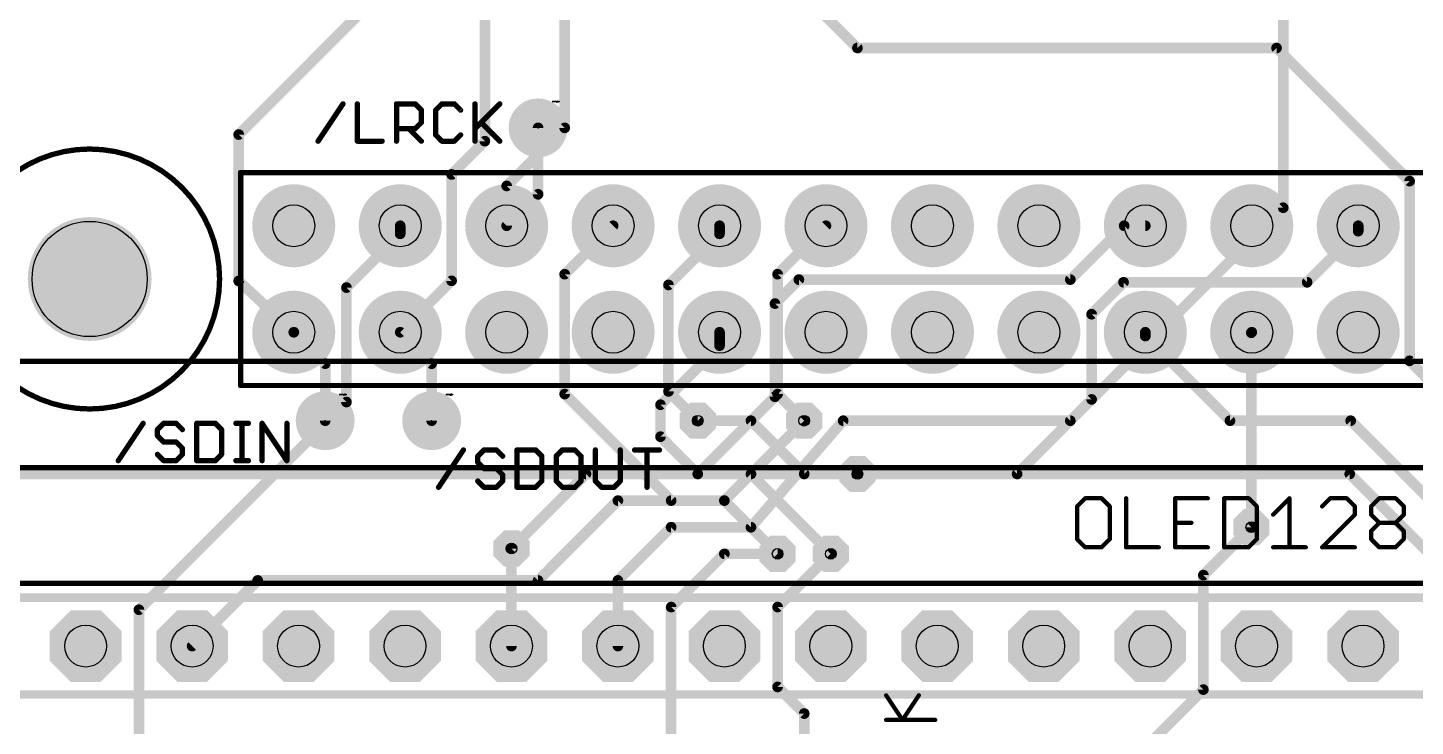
# Model space of a CAD drawing. Extents: x -0.1 to 85.2, y -25.2 to 58.4.
# Drawn here: x 22.11 to 55.22, y -7.29 to 9.37 of the extents above; entities that cross this region are included whole.
import ezdxf

# ---------------------------------------------------------------- set-up
doc = ezdxf.new("R2010")
doc.units = 0
for name, color, linetype in [('1', 22, 'CONTINUOUS'), ('16', 175, 'CONTINUOUS'), ('17', 82, 'CONTINUOUS'), ('18', 82, 'CONTINUOUS'), ('20', 7, 'CONTINUOUS'), ('21', 253, 'CONTINUOUS'), ('23', 7, 'CONTINUOUS'), ('25', 253, 'CONTINUOUS'), ('27', 253, 'CONTINUOUS'), ('28', 253, 'CONTINUOUS'), ('29', 253, 'CONTINUOUS'), ('30', 253, 'CONTINUOUS'), ('44', 253, 'CONTINUOUS'), ('49', 253, 'CONTINUOUS'), ('52', 253, 'CONTINUOUS')]:
    doc.layers.add(name, color=color, linetype=linetype)

# ---------------------------------------------------------------- blocks, each defined once
blk = doc.blocks.new('PIE')
at = {"const_width": 0.5}
blk.add_lwpolyline([(0, -0.25, 1), (0, 0.25, 1), (0, -0.25)], format="xyb", dxfattribs=at)
blk = doc.blocks.new('OCTAGONP')
at = {"const_width": 0.5}
blk.add_lwpolyline([(-0.25, -0.1036), (-0.25, 0.1036), (-0.1036, 0.25), (0.1036, 0.25), (0.25, 0.1036), (0.25, -0.1036), (0.1036, -0.25), (-0.1036, -0.25), (-0.25, -0.1036), (-0.25, 0.1036)], dxfattribs=at)
blk = doc.blocks.new('ROUNDP')
at = {"const_width": 0.5}
blk.add_lwpolyline([(0, -0.25, 1), (0, 0.25, 1), (0, -0.25)], format="xyb", dxfattribs=at)
blk = doc.blocks.new('OCTAGONV')
at = {"const_width": 0.5}
blk.add_lwpolyline([(-0.25, -0.1036), (-0.25, 0.1036), (-0.1036, 0.25), (0.1036, 0.25), (0.25, 0.1036), (0.25, -0.1036), (0.1036, -0.25), (-0.1036, -0.25), (-0.25, -0.1036), (-0.25, 0.1036)], dxfattribs=at)

msp = doc.modelspace()

# ---------------------------------------------------------------- linework, layer by layer
at = {"layer": '1', "const_width": 0.254}
for points in [[(34.29, 6.985), (34.29, 5.4)], [(34.29, 5.4), (33.54, 4.65)], [(34.925, 3.495), (36.08, 4.65)], [(40.005, 3.495), (41.16, 4.65)], [(34.925, 0.635), (34.925, 3.495)], [(40.005, 0.635), (40.005, 3.495)], [(29.21, 1.36), (28.46, 2.11)], [(31.75, 1.36), (31, 2.11)], [(38.62, 2.11), (38.62, 1.79)], [(51.308, 2.098), (51.32, 2.11)], [(51.308, -2.54), (51.308, 2.098)], [(38.62, 1.79), (37.211, 0.381)], [(29.21, 0), (29.21, 1.36)], [(31.75, 0), (31.75, 1.36)], [(37.465, -1.905), (34.925, 0.635)], [(40.64, 0), (40.005, 0.635)], [(37.211, 0.381), (37.211, -0.381)], [(38.1, 0), (39.37, 0)], [(39.37, 0), (40.64, -1.27)], [(37.211, -0.381), (38.1, -1.27)], [(38.1, -1.27), (39.37, -1.27)], [(39.37, -1.27), (41.275, -3.175)], [(40.64, -1.27), (41.91, -1.27)], [(38.735, -1.905), (37.465, -1.905)], [(40.005, -3.175), (38.735, -1.905)], [(33.655, -3.048), (33.655, -5.375)]]:
    msp.add_lwpolyline(points, dxfattribs=at)
at = {"layer": '1', "const_width": 0.127}
for points in [[(34.3535, 6.985, 1), (34.2265, 6.985)], [(34.2265, 5.4, 1), (34.3535, 5.4)], [(34.3349, 5.3551, 1), (34.2451, 5.4449)], [(33.4951, 4.6949, 1), (33.5849, 4.6051)], [(36.1249, 4.6051, 1), (36.0351, 4.6949)], [(41.2049, 4.6051, 1), (41.1151, 4.6949)], [(34.9885, 3.495, 1), (34.8615, 3.495)], [(34.8801, 3.5399, 1), (34.9699, 3.4501)], [(40.0685, 3.495, 1), (39.9415, 3.495)], [(39.9601, 3.5399, 1), (40.0499, 3.4501)], [(28.5049, 2.1549, 1), (28.4151, 2.0651)], [(31.0449, 2.1549, 1), (30.9551, 2.0651)], [(38.6835, 2.11, 1), (38.5565, 2.11)], [(51.3715, 2.098, 1), (51.2445, 2.098)], [(51.2631, 2.1429, 1), (51.3529, 2.0531)], [(51.3649, 2.0651, 1), (51.2751, 2.1549)], [(38.5565, 1.79, 1), (38.6835, 1.79)], [(38.6649, 1.7451, 1), (38.5751, 1.8349)], [(29.2735, 1.36, 1), (29.1465, 1.36)], [(29.1651, 1.3151, 1), (29.2549, 1.4049)], [(31.8135, 1.36, 1), (31.6865, 1.36)], [(31.7051, 1.3151, 1), (31.7949, 1.4049)], [(34.9699, 0.6799, 1), (34.8801, 0.5901)], [(34.8615, 0.635, 1), (34.9885, 0.635)], [(40.0499, 0.6799, 1), (39.9601, 0.5901)], [(39.9415, 0.635, 1), (40.0685, 0.635)], [(37.2745, 0.381, 1), (37.1475, 0.381)], [(37.1661, 0.4259, 1), (37.2559, 0.3361)], [(29.1465, 0, 1), (29.2735, 0)], [(31.6865, 0, 1), (31.8135, 0)], [(38.1, 0.0635, 1), (38.1, -0.0635)], [(39.4149, 0.0449, 1), (39.3251, -0.0449)], [(39.37, -0.0635, 1), (39.37, 0.0635)], [(40.5951, -0.0449, 1), (40.6849, 0.0449)], [(37.2559, -0.3361, 1), (37.1661, -0.4259)], [(37.1475, -0.381, 1), (37.2745, -0.381)], [(38.1, -1.2065, 1), (38.1, -1.3335)], [(38.0551, -1.3149, 1), (38.1449, -1.2251)], [(39.4149, -1.2251, 1), (39.3251, -1.3149)], [(39.37, -1.3335, 1), (39.37, -1.2065)], [(40.64, -1.2065, 1), (40.64, -1.3335)], [(40.5951, -1.3149, 1), (40.6849, -1.2251)], [(41.91, -1.3335, 1), (41.91, -1.2065)], [(37.465, -1.8415, 1), (37.465, -1.9685)], [(37.4201, -1.9499, 1), (37.5099, -1.8601)], [(38.7799, -1.8601, 1), (38.6901, -1.9499)], [(38.735, -1.9685, 1), (38.735, -1.8415)], [(51.2445, -2.54, 1), (51.3715, -2.54)], [(33.7185, -3.048, 1), (33.5915, -3.048)], [(39.9601, -3.2199, 1), (40.0499, -3.1301)], [(41.2301, -3.2199, 1), (41.3199, -3.1301)], [(33.5915, -5.375, 1), (33.7185, -5.375)]]:
    msp.add_lwpolyline(points, format="xyb", dxfattribs=at)
at = {"layer": '16', "const_width": 0.254}
for points in [[(52.07, 5.08), (52.07, 55.88)], [(33.02, 23.495), (33.02, 6.6675)], [(34.925, 13.335), (34.925, 6.985)], [(27.1463, 6.8262), (31.75, 11.43)], [(39.37, 11.43), (41.91, 8.89)], [(41.91, 8.89), (51.9113, 8.89)], [(51.9113, 8.89), (55.0862, 5.715)], [(27.1463, 3.3338), (27.1463, 6.8262)], [(33.54, 5.6), (34.925, 6.985)], [(33.02, 6.6675), (32.2263, 5.8738)], [(32.2263, 5.8738), (32.2263, 3.3363)], [(33.54, 4.65), (33.54, 5.6)], [(55.0862, 5.715), (55.0862, 1.4287)], [(45.72, -1.27), (52.07, 5.08)], [(31, 4.65), (31, 4.457)], [(38.62, 4.65), (38.62, 4.457)], [(48.2745, 4.65), (46.99, 3.3655)], [(48.78, 4.65), (48.2745, 4.65)], [(53.86, 4.5205), (52.6415, 3.302)], [(53.86, 4.65), (53.86, 4.5205)], [(31, 4.457), (29.718, 3.175)], [(38.62, 4.457), (37.4015, 3.2385)], [(28.4625, 2.11), (27.1463, 3.3338)], [(32.2263, 3.3363), (31, 2.11)], [(37.4015, 3.2385), (37.4015, 0.6985)], [(40.513, 3.3655), (39.9415, 2.794)], [(46.99, 3.3655), (40.513, 3.3655)], [(48.26, 3.302), (47.498, 2.54)], [(52.6415, 3.302), (48.26, 3.302)], [(29.718, 3.175), (29.718, 0.4445)], [(39.9415, 2.794), (39.9415, 0.5715)], [(47.498, 2.54), (47.498, 0.508)], [(28.46, 2.11), (28.4625, 2.11)], [(48.78, 2.11), (48.78, 2.02)], [(48.78, 2.02), (50.8, 0)], [(55.0862, 1.4287), (55.88, 0.635)], [(37.4015, 0.6985), (38.1, 0)], [(39.9415, 0.5715), (38.1, -1.27)], [(29.718, 0.4445), (24.765, -4.5085)], [(47.498, 0.508), (46.99, 0)], [(40.64, 0), (38.735, -1.905)], [(41.57, 0), (39.37, -2.54)], [(46.99, 0), (41.57, 0)], [(50.8, 0), (53.68, 0)], [(53.68, 0), (59.055, -5.375)], [(0, -1.27), (45.72, -1.27)], [(35.433, -1.27), (33.655, -3.048)], [(38.1, -1.27), (35.433, -1.27)], [(41.91, -1.27), (53.6575, -1.27)], [(56.515, -4.1275), (53.6575, -1.27)], [(36.195, -1.905), (34.29, -3.81)], [(38.735, -1.905), (36.195, -1.905)], [(37.465, -2.54), (36.195, -3.81)], [(39.37, -2.54), (37.465, -2.54)], [(50.165, -3.683), (51.308, -2.54)], [(37.465, -4.445), (38.735, -3.175)], [(38.735, -3.175), (40.005, -3.175)], [(41.275, -3.175), (40.005, -4.445)], [(50.165, -6.4135), (50.165, -3.683)], [(27.6, -3.81), (26.035, -5.375)], [(34.29, -3.81), (27.6, -3.81)], [(36.195, -3.81), (36.195, -5.375)], [(24.765, -4.5085), (24.765, -9.525)], [(37.465, -12.7), (37.465, -4.445)], [(40.005, -6.35), (40.005, -4.445)], [(40.64, -6.985), (40.005, -6.35)], [(48.3385, -8.24), (50.165, -6.4135)], [(40.64, -8.04), (40.64, -6.985)]]:
    msp.add_lwpolyline(points, dxfattribs=at)
at = {"layer": '16', "const_width": 0.127}
for points in [[(41.91, 8.9535, 1), (41.91, 8.8265)], [(41.8651, 8.8451, 1), (41.9549, 8.9349)], [(51.9562, 8.9349, 1), (51.8663, 8.8451)], [(51.9113, 8.8265, 1), (51.9113, 8.9535)], [(27.2098, 6.8262, 1), (27.0828, 6.8262)], [(34.8615, 6.985, 1), (34.9885, 6.985)], [(34.9699, 6.9401, 1), (34.8801, 7.0299)], [(27.1013, 6.8712, 1), (27.1912, 6.7813)], [(32.9565, 6.6675, 1), (33.0835, 6.6675)], [(33.0649, 6.6226, 1), (32.9751, 6.7124)], [(32.1813, 5.9187, 1), (32.2712, 5.8288)], [(32.2897, 5.8738, 1), (32.1628, 5.8738)], [(33.6035, 5.6, 1), (33.4765, 5.6)], [(33.4951, 5.6449, 1), (33.5849, 5.5551)], [(55.1497, 5.715, 1), (55.0228, 5.715)], [(55.0413, 5.6701, 1), (55.1312, 5.7599)], [(52.0065, 5.08, 1), (52.1335, 5.08)], [(52.1149, 5.0351, 1), (52.0251, 5.1249)], [(31.0635, 4.65, 1), (30.9365, 4.65)], [(33.4765, 4.65, 1), (33.6035, 4.65)], [(38.6835, 4.65, 1), (38.5565, 4.65)], [(48.2745, 4.7135, 1), (48.2745, 4.5865)], [(48.3194, 4.6051, 1), (48.2296, 4.6949)], [(48.78, 4.5865, 1), (48.78, 4.7135)], [(53.9235, 4.65, 1), (53.7965, 4.65)], [(53.9049, 4.4756, 1), (53.8151, 4.5654)], [(30.9365, 4.457, 1), (31.0635, 4.457)], [(31.0449, 4.4121, 1), (30.9551, 4.5019)], [(38.5565, 4.457, 1), (38.6835, 4.457)], [(38.6649, 4.4121, 1), (38.5751, 4.5019)], [(53.7965, 4.5205, 1), (53.9235, 4.5205)], [(27.1895, 3.3803, 1), (27.103, 3.2872)], [(27.0828, 3.3338, 1), (27.2098, 3.3338)], [(32.1628, 3.3363, 1), (32.2897, 3.3363)], [(32.2712, 3.2913, 1), (32.1813, 3.3812)], [(37.465, 3.2385, 1), (37.338, 3.2385)], [(37.3566, 3.2834, 1), (37.4464, 3.1936)], [(40.513, 3.429, 1), (40.513, 3.302)], [(40.5579, 3.3206, 1), (40.4681, 3.4104)], [(46.9451, 3.4104, 1), (47.0349, 3.3206)], [(46.99, 3.302, 1), (46.99, 3.429)], [(48.26, 3.3655, 1), (48.26, 3.2385)], [(48.3049, 3.2571, 1), (48.2151, 3.3469)], [(52.5966, 3.3469, 1), (52.6864, 3.2571)], [(52.6415, 3.2385, 1), (52.6415, 3.3655)], [(29.7815, 3.175, 1), (29.6545, 3.175)], [(29.6731, 3.2199, 1), (29.7629, 3.1301)], [(40.005, 2.794, 1), (39.878, 2.794)], [(39.8966, 2.8389, 1), (39.9864, 2.7491)], [(47.5615, 2.54, 1), (47.4345, 2.54)], [(47.4531, 2.5849, 1), (47.5429, 2.4951)], [(28.46, 2.1735, 1), (28.46, 2.0465)], [(28.4193, 2.0635, 1), (28.5057, 2.1565)], [(28.4625, 2.0465, 1), (28.4625, 2.1735)], [(30.9551, 2.1549, 1), (31.0449, 2.0651)], [(48.8435, 2.11, 1), (48.7165, 2.11)], [(48.8249, 2.0649, 1), (48.7351, 1.9751)], [(48.7165, 2.02, 1), (48.8435, 2.02)], [(55.1312, 1.4737, 1), (55.0413, 1.3838)], [(55.0228, 1.4287, 1), (55.1497, 1.4287)], [(37.4464, 0.7434, 1), (37.3566, 0.6536)], [(37.338, 0.6985, 1), (37.465, 0.6985)], [(39.9864, 0.5266, 1), (39.8966, 0.6164)], [(29.6545, 0.4445, 1), (29.7815, 0.4445)], [(29.7629, 0.3996, 1), (29.6731, 0.4894)], [(39.878, 0.5715, 1), (40.005, 0.5715)], [(47.4345, 0.508, 1), (47.5615, 0.508)], [(47.5429, 0.4631, 1), (47.4531, 0.5529)], [(38.0551, -0.0449, 1), (38.1449, 0.0449)], [(40.6849, -0.0449, 1), (40.5951, 0.0449)], [(41.57, 0.0635, 1), (41.57, -0.0635)], [(41.618, -0.0416, 1), (41.522, 0.0416)], [(46.9451, 0.0449, 1), (47.0349, -0.0449)], [(46.99, -0.0635, 1), (46.99, 0.0635)], [(50.8, 0.0635, 1), (50.8, -0.0635)], [(50.7551, -0.0449, 1), (50.8449, 0.0449)], [(53.7249, 0.0449, 1), (53.6351, -0.0449)], [(53.68, -0.0635, 1), (53.68, 0.0635)], [(35.433, -1.2065, 1), (35.433, -1.3335)], [(35.4779, -1.3149, 1), (35.3881, -1.2251)], [(38.0551, -1.2251, 1), (38.1449, -1.3149)], [(38.1, -1.3335, 1), (38.1, -1.2065)], [(41.91, -1.2065, 1), (41.91, -1.3335)], [(45.6751, -1.2251, 1), (45.7649, -1.3149)], [(45.72, -1.3335, 1), (45.72, -1.2065)], [(53.7024, -1.2251, 1), (53.6126, -1.3149)], [(53.6575, -1.3335, 1), (53.6575, -1.2065)], [(36.195, -1.8415, 1), (36.195, -1.9685)], [(36.2399, -1.9499, 1), (36.1501, -1.8601)], [(38.6901, -1.8601, 1), (38.7799, -1.9499)], [(38.735, -1.9685, 1), (38.735, -1.8415)], [(37.465, -2.4765, 1), (37.465, -2.6035)], [(37.5099, -2.5849, 1), (37.4201, -2.4951)], [(39.322, -2.4984, 1), (39.418, -2.5816)], [(39.37, -2.6035, 1), (39.37, -2.4765)], [(51.3529, -2.5849, 1), (51.2631, -2.4951)], [(33.6101, -3.0031, 1), (33.6999, -3.0929)], [(38.735, -3.1115, 1), (38.735, -3.2385)], [(38.7799, -3.2199, 1), (38.6901, -3.1301)], [(40.005, -3.2385, 1), (40.005, -3.1115)], [(41.3199, -3.2199, 1), (41.2301, -3.1301)], [(50.2285, -3.683, 1), (50.1015, -3.683)], [(50.1201, -3.6381, 1), (50.2099, -3.7279)], [(27.6, -3.7465, 1), (27.6, -3.8735)], [(27.6449, -3.8549, 1), (27.5551, -3.7651)], [(34.2451, -3.7651, 1), (34.3349, -3.8549)], [(34.29, -3.8735, 1), (34.29, -3.7465)], [(36.2585, -3.81, 1), (36.1315, -3.81)], [(36.1501, -3.7651, 1), (36.2399, -3.8549)], [(24.8285, -4.5085, 1), (24.7015, -4.5085)], [(24.7201, -4.4636, 1), (24.8099, -4.5534)], [(37.5285, -4.445, 1), (37.4015, -4.445)], [(37.4201, -4.4001, 1), (37.5099, -4.4899)], [(40.0685, -4.445, 1), (39.9415, -4.445)], [(39.9601, -4.4001, 1), (40.0499, -4.4899)], [(25.9901, -5.3301, 1), (26.0799, -5.4199)], [(36.1315, -5.375, 1), (36.2585, -5.375)], [(40.0499, -6.3051, 1), (39.9601, -6.3949)], [(39.9415, -6.35, 1), (40.0685, -6.35)], [(50.2099, -6.4584, 1), (50.1201, -6.3686)], [(50.1015, -6.4135, 1), (50.2285, -6.4135)], [(40.7035, -6.985, 1), (40.5765, -6.985)], [(40.5951, -7.0299, 1), (40.6849, -6.9401)]]:
    msp.add_lwpolyline(points, format="xyb", dxfattribs=at)
at = {"layer": '20'}
msp.add_circle((23.59, 3.38), 1.375, dxfattribs=at)
at = {"layer": '21'}
for points, const_width in [([(75.45, 5.92), (27.19, 5.92)], 0.127), ([(27.19, 5.92), (27.19, 0.84)], 0.127), ([(27.19, 0.84), (77.99, 0.84)], 0.127), ([(17.016, -4.22), (68.074, -4.22)], 0.2032), ([(68.074, -6.53), (17.016, -6.53)], 0.2032)]:
    msp.add_lwpolyline(points, dxfattribs=dict(at, const_width=const_width))
at = {"layer": '21', "const_width": 0.0635}
for points in [[(27.2218, 5.92, 1), (27.1583, 5.92)], [(27.19, 5.9517, 1), (27.19, 5.8883)], [(27.19, 0.8718, 1), (27.19, 0.8083)], [(27.1583, 0.84, 1), (27.2218, 0.84)]]:
    msp.add_lwpolyline(points, format="xyb", dxfattribs=at)
at = {"layer": '23'}
for p in [(34.29, 6.985), (29.21, 0), (31.75, 0)]:
    msp.add_point(p, dxfattribs=at)
at = {"layer": '25', "const_width": 0.127}
for points in [[(29.0409, 6.6675), (29.6341, 7.5573)], [(29.9764, 7.5573), (29.9764, 6.6675)], [(30.9119, 6.6675), (30.9119, 7.5573)], [(30.9119, 7.5573), (31.3568, 7.5573)], [(31.3568, 7.5573), (31.5051, 7.409)], [(31.9958, 7.5573), (31.8475, 7.409)], [(32.2923, 7.5573), (31.9958, 7.5573)], [(32.4406, 7.409), (32.2923, 7.5573)], [(32.783, 7.5573), (32.783, 6.6675)], [(32.783, 6.9641), (33.3762, 7.5573)], [(31.5051, 7.409), (31.5051, 7.1124)], [(31.8475, 7.409), (31.8475, 6.8158)], [(31.3568, 6.9641), (30.9119, 6.9641)], [(31.2085, 6.9641), (31.5051, 6.6675)], [(31.5051, 7.1124), (31.3568, 6.9641)], [(32.9313, 7.1124), (33.3762, 6.6675)], [(29.9764, 6.6675), (30.5696, 6.6675)], [(31.8475, 6.8158), (31.9958, 6.6675)], [(31.9958, 6.6675), (32.2923, 6.6675)], [(32.2923, 6.6675), (32.4406, 6.8158)], [(24.2727, -0.9525), (24.8659, -0.0627)], [(25.3566, -0.0627), (25.2083, -0.211)], [(25.6531, -0.0627), (25.3566, -0.0627)], [(25.8014, -0.211), (25.6531, -0.0627)], [(26.1438, -0.0627), (26.1438, -0.9525)], [(26.5887, -0.0627), (26.1438, -0.0627)], [(26.737, -0.211), (26.5887, -0.0627)], [(27.0793, -0.0627), (27.3759, -0.0627)], [(27.2276, -0.9525), (27.2276, -0.0627)], [(27.703, -0.9525), (27.703, -0.0627)], [(27.703, -0.0627), (28.2962, -0.9525)], [(28.2962, -0.9525), (28.2962, -0.0627)], [(25.2083, -0.211), (25.2083, -0.3593)], [(25.2083, -0.3593), (25.3566, -0.5076)], [(26.737, -0.8042), (26.737, -0.211)], [(25.3566, -0.5076), (25.6531, -0.5076)], [(25.6531, -0.5076), (25.8014, -0.6559)], [(25.8014, -0.6559), (25.8014, -0.8042)], [(31.9154, -1.5875), (32.5086, -0.6977)], [(32.9992, -0.6977), (32.8509, -0.846)], [(33.2958, -0.6977), (32.9992, -0.6977)], [(33.4441, -0.846), (33.2958, -0.6977)], [(33.7864, -0.6977), (33.7864, -1.5875)], [(34.2313, -0.6977), (33.7864, -0.6977)], [(34.3796, -0.846), (34.2313, -0.6977)], [(34.8702, -0.6977), (34.7219, -0.846)], [(35.1668, -0.6977), (34.8702, -0.6977)], [(35.3151, -0.846), (35.1668, -0.6977)], [(35.6575, -0.6977), (35.6575, -1.4392)], [(36.2506, -1.4392), (36.2506, -0.6977)], [(36.593, -0.6977), (37.1862, -0.6977)], [(36.8896, -1.5875), (36.8896, -0.6977)], [(25.3566, -0.9525), (25.2083, -0.8042)], [(25.6531, -0.9525), (25.3566, -0.9525)], [(25.8014, -0.8042), (25.6531, -0.9525)], [(26.1438, -0.9525), (26.5887, -0.9525)], [(26.5887, -0.9525), (26.737, -0.8042)], [(27.0793, -0.9525), (27.3759, -0.9525)], [(32.8509, -0.846), (32.8509, -0.9943)], [(32.8509, -0.9943), (32.9992, -1.1426)], [(34.3796, -1.4392), (34.3796, -0.846)], [(34.7219, -0.846), (34.7219, -1.4392)], [(35.3151, -1.4392), (35.3151, -0.846)], [(32.9992, -1.1426), (33.2958, -1.1426)], [(33.2958, -1.1426), (33.4441, -1.2909)], [(33.4441, -1.2909), (33.4441, -1.4392)], [(32.9992, -1.5875), (32.8509, -1.4392)], [(33.2958, -1.5875), (32.9992, -1.5875)], [(33.4441, -1.4392), (33.2958, -1.5875)], [(33.7864, -1.5875), (34.2313, -1.5875)], [(34.2313, -1.5875), (34.3796, -1.4392)], [(34.7219, -1.4392), (34.8702, -1.5875)], [(34.8702, -1.5875), (35.1668, -1.5875)], [(35.1668, -1.5875), (35.3151, -1.4392)], [(35.6575, -1.4392), (35.8058, -1.5875)], [(35.8058, -1.5875), (36.1023, -1.5875)], [(36.1023, -1.5875), (36.2506, -1.4392)]]:
    msp.add_lwpolyline(points, dxfattribs=at)
at = {"layer": '25', "const_width": 0.0635}
for points in [[(29.6605, 7.5396, 1), (29.6077, 7.5749)], [(30.0082, 7.5573, 1), (29.9447, 7.5573)], [(30.9437, 7.5573, 1), (30.8802, 7.5573)], [(30.9119, 7.589, 1), (30.9119, 7.5255)], [(31.3793, 7.5797, 1), (31.3344, 7.5348)], [(31.3568, 7.5255, 1), (31.3568, 7.589)], [(31.9958, 7.589, 1), (31.9958, 7.5255)], [(32.0182, 7.5348, 1), (31.9733, 7.5797)], [(32.3148, 7.5797, 1), (32.2699, 7.5348)], [(32.2923, 7.5255, 1), (32.2923, 7.589)], [(32.8147, 7.5573, 1), (32.7512, 7.5573)], [(33.3986, 7.5348, 1), (33.3537, 7.5797)], [(31.5369, 7.409, 1), (31.4734, 7.409)], [(31.4827, 7.3865, 1), (31.5276, 7.4314)], [(31.8792, 7.409, 1), (31.8157, 7.409)], [(31.825, 7.4314, 1), (31.8699, 7.3865)], [(32.4182, 7.3865, 1), (32.4631, 7.4314)], [(30.9119, 6.9958, 1), (30.9119, 6.9323)], [(31.231, 6.9865, 1), (31.1861, 6.9416)], [(31.3344, 6.9865, 1), (31.3793, 6.9416)], [(31.3568, 6.9323, 1), (31.3568, 6.9958)], [(31.4734, 7.1124, 1), (31.5369, 7.1124)], [(31.5276, 7.0899, 1), (31.4827, 7.1348)], [(32.7605, 6.9865, 1), (32.8054, 6.9416)], [(32.9537, 7.1348, 1), (32.9088, 7.0899)], [(29.0145, 6.6851, 1), (29.0673, 6.6499)], [(29.9764, 6.6993, 1), (29.9764, 6.6358)], [(29.9447, 6.6675, 1), (30.0082, 6.6675)], [(30.5696, 6.6358, 1), (30.5696, 6.6993)], [(30.8802, 6.6675, 1), (30.9437, 6.6675)], [(31.4827, 6.645, 1), (31.5276, 6.69)], [(31.8699, 6.8382, 1), (31.825, 6.7933)], [(31.8157, 6.8158, 1), (31.8792, 6.8158)], [(31.9958, 6.6993, 1), (31.9958, 6.6358)], [(31.9733, 6.645, 1), (32.0182, 6.69)], [(32.2699, 6.69, 1), (32.3148, 6.645)], [(32.2923, 6.6358, 1), (32.2923, 6.6993)], [(32.4631, 6.7933, 1), (32.4182, 6.8382)], [(32.7512, 6.6675, 1), (32.8147, 6.6675)], [(33.3537, 6.645, 1), (33.3986, 6.69)], [(24.8923, -0.0804, 1), (24.8395, -0.0451)], [(25.3566, -0.031, 1), (25.3566, -0.0945)], [(25.379, -0.0852, 1), (25.3341, -0.0403)], [(25.6756, -0.0403, 1), (25.6307, -0.0852)], [(25.6531, -0.0945, 1), (25.6531, -0.031)], [(26.1755, -0.0627, 1), (26.112, -0.0627)], [(26.1438, -0.031, 1), (26.1438, -0.0945)], [(26.6111, -0.0403, 1), (26.5662, -0.0852)], [(26.5887, -0.0945, 1), (26.5887, -0.031)], [(27.0793, -0.031, 1), (27.0793, -0.0945)], [(27.2593, -0.0627, 1), (27.1958, -0.0627)], [(27.3759, -0.0945, 1), (27.3759, -0.031)], [(27.7347, -0.0627, 1), (27.6712, -0.0627)], [(27.7294, -0.0451, 1), (27.6766, -0.0804)], [(28.3279, -0.0627, 1), (28.2644, -0.0627)], [(25.24, -0.211, 1), (25.1765, -0.211)], [(25.1858, -0.1886, 1), (25.2307, -0.2335)], [(25.2307, -0.3369, 1), (25.1858, -0.3818)], [(25.1765, -0.3593, 1), (25.24, -0.3593)], [(25.779, -0.2335, 1), (25.8239, -0.1886)], [(26.7687, -0.211, 1), (26.7052, -0.211)], [(26.7145, -0.2335, 1), (26.7594, -0.1886)], [(25.3566, -0.4759, 1), (25.3566, -0.5394)], [(25.3341, -0.5301, 1), (25.379, -0.4852)], [(25.6756, -0.4852, 1), (25.6307, -0.5301)], [(25.6531, -0.5394, 1), (25.6531, -0.4759)], [(25.8332, -0.6559, 1), (25.7697, -0.6559)], [(25.779, -0.6784, 1), (25.8239, -0.6335)], [(32.535, -0.7154, 1), (32.4821, -0.6801)], [(32.9992, -0.666, 1), (32.9992, -0.7295)], [(33.0216, -0.7202, 1), (32.9767, -0.6753)], [(33.3182, -0.6753, 1), (33.2733, -0.7202)], [(33.2958, -0.7295, 1), (33.2958, -0.666)], [(33.8182, -0.6977, 1), (33.7547, -0.6977)], [(33.7864, -0.666, 1), (33.7864, -0.7295)], [(34.2538, -0.6753, 1), (34.2088, -0.7202)], [(34.2313, -0.7295, 1), (34.2313, -0.666)], [(34.8702, -0.666, 1), (34.8702, -0.7295)], [(34.8927, -0.7202, 1), (34.8478, -0.6753)], [(35.1893, -0.6753, 1), (35.1444, -0.7202)], [(35.1668, -0.7295, 1), (35.1668, -0.666)], [(35.6892, -0.6977, 1), (35.6257, -0.6977)], [(36.2824, -0.6977, 1), (36.2189, -0.6977)], [(36.593, -0.666, 1), (36.593, -0.7295)], [(36.9213, -0.6977, 1), (36.8578, -0.6977)], [(37.1862, -0.7295, 1), (37.1862, -0.666)], [(24.2463, -0.9349, 1), (24.2992, -0.9701)], [(25.2307, -0.7818, 1), (25.1858, -0.8267)], [(25.3566, -0.9207, 1), (25.3566, -0.9843)], [(25.3341, -0.975, 1), (25.379, -0.93)], [(25.6307, -0.93, 1), (25.6756, -0.975)], [(25.6531, -0.9843, 1), (25.6531, -0.9207)], [(25.7697, -0.8042, 1), (25.8332, -0.8042)], [(25.8239, -0.8267, 1), (25.779, -0.7818)], [(26.1438, -0.9207, 1), (26.1438, -0.9843)], [(26.112, -0.9525, 1), (26.1755, -0.9525)], [(26.5662, -0.93, 1), (26.6111, -0.975)], [(26.5887, -0.9843, 1), (26.5887, -0.9207)], [(26.7052, -0.8042, 1), (26.7687, -0.8042)], [(26.7594, -0.8267, 1), (26.7145, -0.7818)], [(27.0793, -0.9207, 1), (27.0793, -0.9843)], [(27.1958, -0.9525, 1), (27.2593, -0.9525)], [(27.3759, -0.9843, 1), (27.3759, -0.9207)], [(27.6712, -0.9525, 1), (27.7347, -0.9525)], [(28.2644, -0.9525, 1), (28.3279, -0.9525)], [(28.2697, -0.9701, 1), (28.3226, -0.9349)], [(32.8827, -0.846, 1), (32.8192, -0.846)], [(32.8192, -0.9943, 1), (32.8827, -0.9943)], [(32.8285, -0.8236, 1), (32.8734, -0.8685)], [(32.8734, -0.9719, 1), (32.8285, -1.0168)], [(33.4216, -0.8685, 1), (33.4665, -0.8236)], [(34.4113, -0.846, 1), (34.3478, -0.846)], [(34.3571, -0.8685, 1), (34.402, -0.8236)], [(34.7537, -0.846, 1), (34.6902, -0.846)], [(34.6995, -0.8236, 1), (34.7444, -0.8685)], [(35.3469, -0.846, 1), (35.2834, -0.846)], [(35.2927, -0.8685, 1), (35.3376, -0.8236)], [(32.9992, -1.1109, 1), (32.9992, -1.1744)], [(32.9767, -1.1651, 1), (33.0216, -1.1202)], [(33.3182, -1.1202, 1), (33.2733, -1.1651)], [(33.2958, -1.1744, 1), (33.2958, -1.1109)], [(33.4758, -1.2909, 1), (33.4123, -1.2909)], [(33.4216, -1.3134, 1), (33.4665, -1.2685)], [(31.889, -1.5699, 1), (31.9418, -1.6051)], [(32.8734, -1.4168, 1), (32.8285, -1.4617)], [(32.9992, -1.5558, 1), (32.9992, -1.6193)], [(32.9767, -1.61, 1), (33.0216, -1.565)], [(33.2733, -1.565, 1), (33.3182, -1.61)], [(33.2958, -1.6193, 1), (33.2958, -1.5558)], [(33.4123, -1.4392, 1), (33.4758, -1.4392)], [(33.4665, -1.4617, 1), (33.4216, -1.4168)], [(33.7864, -1.5558, 1), (33.7864, -1.6193)], [(33.7547, -1.5875, 1), (33.8182, -1.5875)], [(34.2088, -1.565, 1), (34.2538, -1.61)], [(34.2313, -1.6193, 1), (34.2313, -1.5558)], [(34.3478, -1.4392, 1), (34.4113, -1.4392)], [(34.402, -1.4617, 1), (34.3571, -1.4168)], [(34.6902, -1.4392, 1), (34.7537, -1.4392)], [(34.7444, -1.4168, 1), (34.6995, -1.4617)], [(34.8702, -1.5558, 1), (34.8702, -1.6193)], [(34.8478, -1.61, 1), (34.8927, -1.565)], [(35.1444, -1.565, 1), (35.1893, -1.61)], [(35.1668, -1.6193, 1), (35.1668, -1.5558)], [(35.2834, -1.4392, 1), (35.3469, -1.4392)], [(35.3376, -1.4617, 1), (35.2927, -1.4168)], [(35.6257, -1.4392, 1), (35.6892, -1.4392)], [(35.6799, -1.4168, 1), (35.635, -1.4617)], [(35.8058, -1.5558, 1), (35.8058, -1.6193)], [(35.7833, -1.61, 1), (35.8282, -1.565)], [(36.0799, -1.565, 1), (36.1248, -1.61)], [(36.1023, -1.6193, 1), (36.1023, -1.5558)], [(36.2189, -1.4392, 1), (36.2824, -1.4392)], [(36.2731, -1.4617, 1), (36.2282, -1.4168)], [(36.8578, -1.5875, 1), (36.9213, -1.5875)]]:
    msp.add_lwpolyline(points, format="xyb", dxfattribs=at)
at = {"layer": '27'}
for p, q in [((34.6343, 7.62), (34.6512, 7.62)), ((34.6428, 7.5946), (34.6428, 7.62)), ((34.6577, 7.5946), (34.6577, 7.62)), ((34.6577, 7.62), (34.6704, 7.62)), ((34.6704, 7.62), (34.6746, 7.6158)), ((34.6746, 7.6158), (34.6746, 7.6073)), ((34.6811, 7.62), (34.698, 7.62)), ((34.6895, 7.5946), (34.6895, 7.62)), ((34.7044, 7.5946), (34.7044, 7.62)), ((34.7044, 7.62), (34.7172, 7.62)), ((34.7172, 7.62), (34.7214, 7.6158)), ((34.7214, 7.6158), (34.7214, 7.6073)), ((34.7278, 7.6115), (34.7363, 7.62)), ((34.7363, 7.62), (34.7363, 7.5946)), ((34.7555, 7.62), (34.7512, 7.6158)), ((34.7639, 7.62), (34.7555, 7.62)), ((34.7682, 7.6158), (34.7639, 7.62)), ((34.7682, 7.6115), (34.7682, 7.6158)), ((34.7746, 7.5946), (34.7746, 7.62)), ((34.7746, 7.62), (34.7873, 7.62)), ((34.7873, 7.62), (34.7916, 7.6158)), ((34.7916, 7.6158), (34.7916, 7.6073)), ((34.6704, 7.6031), (34.6577, 7.6031)), ((34.6746, 7.6073), (34.6704, 7.6031)), ((34.7172, 7.6031), (34.7044, 7.6031)), ((34.7214, 7.6073), (34.7172, 7.6031)), ((34.7278, 7.5946), (34.7448, 7.5946)), ((34.7512, 7.5946), (34.7682, 7.6115)), ((34.7682, 7.5946), (34.7512, 7.5946)), ((34.7873, 7.6031), (34.7746, 7.6031)), ((34.7831, 7.6031), (34.7916, 7.5946)), ((34.7916, 7.6073), (34.7873, 7.6031)), ((29.5543, 0.635), (29.5712, 0.635)), ((29.5628, 0.6096), (29.5628, 0.635)), ((29.5777, 0.6096), (29.5777, 0.635)), ((29.5777, 0.635), (29.5904, 0.635)), ((29.5904, 0.6181), (29.5777, 0.6181)), ((29.5904, 0.635), (29.5946, 0.6308)), ((29.5946, 0.6223), (29.5904, 0.6181)), ((29.5946, 0.6308), (29.5946, 0.6223)), ((29.6011, 0.635), (29.618, 0.635)), ((29.6095, 0.6096), (29.6095, 0.635)), ((29.6244, 0.6096), (29.6244, 0.635)), ((29.6244, 0.635), (29.6372, 0.635)), ((29.6372, 0.6181), (29.6244, 0.6181)), ((29.6372, 0.635), (29.6414, 0.6308)), ((29.6414, 0.6223), (29.6372, 0.6181)), ((29.6414, 0.6308), (29.6414, 0.6223)), ((29.6478, 0.6265), (29.6563, 0.635)), ((29.6478, 0.6096), (29.6648, 0.6096)), ((29.6563, 0.635), (29.6563, 0.6096)), ((29.6755, 0.635), (29.6712, 0.6308)), ((29.6712, 0.6096), (29.6882, 0.6265)), ((29.6882, 0.6096), (29.6712, 0.6096)), ((29.6839, 0.635), (29.6755, 0.635)), ((29.6882, 0.6308), (29.6839, 0.635)), ((29.6882, 0.6265), (29.6882, 0.6308)), ((29.6946, 0.6096), (29.6946, 0.635)), ((29.6946, 0.635), (29.7073, 0.635)), ((29.7073, 0.6181), (29.6946, 0.6181)), ((29.7031, 0.6181), (29.7116, 0.6096)), ((29.7073, 0.635), (29.7116, 0.6308)), ((29.7116, 0.6223), (29.7073, 0.6181)), ((29.7116, 0.6308), (29.7116, 0.6223)), ((32.0943, 0.635), (32.1112, 0.635)), ((32.1028, 0.6096), (32.1028, 0.635)), ((32.1177, 0.6096), (32.1177, 0.635)), ((32.1177, 0.635), (32.1304, 0.635)), ((32.1304, 0.6181), (32.1177, 0.6181)), ((32.1304, 0.635), (32.1346, 0.6308)), ((32.1346, 0.6223), (32.1304, 0.6181)), ((32.1346, 0.6308), (32.1346, 0.6223)), ((32.1411, 0.635), (32.158, 0.635)), ((32.1495, 0.6096), (32.1495, 0.635)), ((32.1644, 0.6096), (32.1644, 0.635)), ((32.1644, 0.635), (32.1772, 0.635)), ((32.1772, 0.6181), (32.1644, 0.6181)), ((32.1772, 0.635), (32.1814, 0.6308)), ((32.1814, 0.6223), (32.1772, 0.6181)), ((32.1814, 0.6308), (32.1814, 0.6223)), ((32.1878, 0.6265), (32.1963, 0.635)), ((32.1878, 0.6096), (32.2048, 0.6096)), ((32.1963, 0.635), (32.1963, 0.6096)), ((32.2155, 0.635), (32.2112, 0.6308)), ((32.2112, 0.6096), (32.2282, 0.6265)), ((32.2282, 0.6096), (32.2112, 0.6096)), ((32.2239, 0.635), (32.2155, 0.635)), ((32.2282, 0.6308), (32.2239, 0.635)), ((32.2282, 0.6265), (32.2282, 0.6308)), ((32.2346, 0.6096), (32.2346, 0.635)), ((32.2346, 0.635), (32.2473, 0.635)), ((32.2473, 0.6181), (32.2346, 0.6181)), ((32.2431, 0.6181), (32.2516, 0.6096)), ((32.2473, 0.635), (32.2516, 0.6308)), ((32.2516, 0.6223), (32.2473, 0.6181)), ((32.2516, 0.6308), (32.2516, 0.6223))]:
    msp.add_line(p, q, dxfattribs=at)
at = {"layer": '27', "const_width": 0.1016}
for points in [[(47.3467, -1.8498), (47.1518, -2.0447)], [(47.7365, -1.8498), (47.3467, -1.8498)], [(47.9314, -2.0447), (47.7365, -1.8498)], [(48.3212, -1.8498), (48.3212, -3.0192)], [(50.2702, -1.8498), (49.4906, -1.8498)], [(49.4906, -1.8498), (49.4906, -3.0192)], [(50.66, -1.8498), (50.66, -3.0192)], [(51.2447, -1.8498), (50.66, -1.8498)], [(51.4396, -2.0447), (51.2447, -1.8498)], [(51.8294, -2.2396), (52.2192, -1.8498)], [(52.2192, -1.8498), (52.2192, -3.0192)], [(53.1937, -1.8498), (52.9988, -2.0447)], [(53.5835, -1.8498), (53.1937, -1.8498)], [(53.7784, -2.0447), (53.5835, -1.8498)], [(54.1682, -2.0447), (54.3631, -1.8498)], [(54.3631, -1.8498), (54.7529, -1.8498)], [(54.7529, -1.8498), (54.9478, -2.0447)], [(47.1518, -2.0447), (47.1518, -2.8243)], [(47.9314, -2.8243), (47.9314, -2.0447)], [(51.4396, -2.8243), (51.4396, -2.0447)], [(52.9988, -3.0192), (53.7784, -2.2396)], [(53.7784, -2.2396), (53.7784, -2.0447)], [(54.1682, -2.2396), (54.1682, -2.0447)], [(54.3631, -2.4345), (54.1682, -2.2396)], [(54.9478, -2.2396), (54.7529, -2.4345)], [(54.9478, -2.0447), (54.9478, -2.2396)], [(49.4906, -2.4345), (49.8804, -2.4345)], [(54.1682, -2.6294), (54.3631, -2.4345)], [(54.1682, -2.8243), (54.1682, -2.6294)], [(54.3631, -2.4345), (54.7529, -2.4345)], [(54.7529, -2.4345), (54.9478, -2.6294)], [(54.9478, -2.6294), (54.9478, -2.8243)], [(47.1518, -2.8243), (47.3467, -3.0192)], [(47.3467, -3.0192), (47.7365, -3.0192)], [(47.7365, -3.0192), (47.9314, -2.8243)], [(48.3212, -3.0192), (49.1008, -3.0192)], [(49.4906, -3.0192), (50.2702, -3.0192)], [(50.66, -3.0192), (51.2447, -3.0192)], [(51.2447, -3.0192), (51.4396, -2.8243)], [(51.8294, -3.0192), (52.609, -3.0192)], [(53.7784, -3.0192), (52.9988, -3.0192)], [(54.3631, -3.0192), (54.1682, -2.8243)], [(54.7529, -3.0192), (54.3631, -3.0192)], [(54.9478, -2.8243), (54.7529, -3.0192)]]:
    msp.add_lwpolyline(points, dxfattribs=at)
at = {"layer": '27', "const_width": 0.0508}
for points in [[(47.3467, -1.8244, 1), (47.3467, -1.8752)], [(47.3647, -1.8678, 1), (47.3287, -1.8318)], [(47.7545, -1.8318, 1), (47.7185, -1.8678)], [(47.7365, -1.8752, 1), (47.7365, -1.8244)], [(48.3466, -1.8498, 1), (48.2958, -1.8498)], [(49.4906, -1.8244, 1), (49.4906, -1.8752)], [(49.516, -1.8498, 1), (49.4652, -1.8498)], [(50.2702, -1.8752, 1), (50.2702, -1.8244)], [(50.6854, -1.8498, 1), (50.6346, -1.8498)], [(50.66, -1.8244, 1), (50.66, -1.8752)], [(51.2627, -1.8318, 1), (51.2267, -1.8678)], [(51.2447, -1.8752, 1), (51.2447, -1.8244)], [(52.2446, -1.8498, 1), (52.1938, -1.8498)], [(52.2372, -1.8678, 1), (52.2012, -1.8318)], [(53.1937, -1.8244, 1), (53.1937, -1.8752)], [(53.2116, -1.8678, 1), (53.1757, -1.8318)], [(53.6014, -1.8318, 1), (53.5655, -1.8678)], [(53.5835, -1.8752, 1), (53.5835, -1.8244)], [(54.3631, -1.8244, 1), (54.3631, -1.8752)], [(54.381, -1.8678, 1), (54.3451, -1.8318)], [(54.7708, -1.8318, 1), (54.7349, -1.8678)], [(54.7529, -1.8752, 1), (54.7529, -1.8244)], [(47.1338, -2.0267, 1), (47.1698, -2.0627)], [(47.1772, -2.0447, 1), (47.1264, -2.0447)], [(47.9568, -2.0447, 1), (47.906, -2.0447)], [(47.9134, -2.0627, 1), (47.9494, -2.0267)], [(51.465, -2.0447, 1), (51.4142, -2.0447)], [(51.4216, -2.0627, 1), (51.4576, -2.0267)], [(51.8114, -2.2216, 1), (51.8474, -2.2576)], [(52.9808, -2.0267, 1), (53.0168, -2.0627)], [(53.8038, -2.0447, 1), (53.753, -2.0447)], [(53.753, -2.2396, 1), (53.8038, -2.2396)], [(53.7604, -2.0627, 1), (53.7963, -2.0267)], [(53.7963, -2.2576, 1), (53.7604, -2.2216)], [(54.1502, -2.0267, 1), (54.1861, -2.0627)], [(54.1861, -2.2216, 1), (54.1502, -2.2576)], [(54.1936, -2.0447, 1), (54.1428, -2.0447)], [(54.1428, -2.2396, 1), (54.1936, -2.2396)], [(54.9732, -2.0447, 1), (54.9224, -2.0447)], [(54.9224, -2.2396, 1), (54.9732, -2.2396)], [(54.9298, -2.0627, 1), (54.9657, -2.0267)], [(54.9657, -2.2576, 1), (54.9298, -2.2216)], [(49.4906, -2.4091, 1), (49.4906, -2.4599)], [(49.8804, -2.4599, 1), (49.8804, -2.4091)], [(54.1502, -2.6114, 1), (54.1861, -2.6474)], [(54.1936, -2.6294, 1), (54.1428, -2.6294)], [(54.3631, -2.4091, 1), (54.3631, -2.4599)], [(54.381, -2.4525, 1), (54.3451, -2.4165)], [(54.3451, -2.4525, 1), (54.381, -2.4165)], [(54.7708, -2.4165, 1), (54.7349, -2.4525)], [(54.7349, -2.4165, 1), (54.7708, -2.4525)], [(54.7529, -2.4599, 1), (54.7529, -2.4091)], [(54.9732, -2.6294, 1), (54.9224, -2.6294)], [(54.9298, -2.6474, 1), (54.9657, -2.6114)], [(47.1698, -2.8063, 1), (47.1338, -2.8423)], [(47.1264, -2.8243, 1), (47.1772, -2.8243)], [(47.3467, -2.9938, 1), (47.3467, -3.0446)], [(47.3287, -3.0372, 1), (47.3647, -3.0012)], [(47.7185, -3.0012, 1), (47.7545, -3.0372)], [(47.7365, -3.0446, 1), (47.7365, -2.9938)], [(47.906, -2.8243, 1), (47.9568, -2.8243)], [(47.9494, -2.8423, 1), (47.9134, -2.8063)], [(48.3212, -2.9938, 1), (48.3212, -3.0446)], [(49.1008, -3.0446, 1), (49.1008, -2.9938)], [(49.4906, -2.9938, 1), (49.4906, -3.0446)], [(50.2702, -3.0446, 1), (50.2702, -2.9938)], [(50.66, -2.9938, 1), (50.66, -3.0446)], [(51.2267, -3.0012, 1), (51.2627, -3.0372)], [(51.2447, -3.0446, 1), (51.2447, -2.9938)], [(51.4142, -2.8243, 1), (51.465, -2.8243)], [(51.4576, -2.8423, 1), (51.4216, -2.8063)], [(51.8294, -2.9938, 1), (51.8294, -3.0446)], [(52.609, -3.0446, 1), (52.609, -2.9938)], [(52.9808, -3.0012, 1), (53.0168, -3.0372)], [(52.9988, -2.9938, 1), (52.9988, -3.0446)], [(53.7784, -3.0446, 1), (53.7784, -2.9938)], [(54.1861, -2.8063, 1), (54.1502, -2.8423)], [(54.1428, -2.8243, 1), (54.1936, -2.8243)], [(54.3631, -2.9938, 1), (54.3631, -3.0446)], [(54.3451, -3.0372, 1), (54.381, -3.0012)], [(54.7349, -3.0012, 1), (54.7708, -3.0372)], [(54.7529, -3.0446, 1), (54.7529, -2.9938)], [(54.9224, -2.8243, 1), (54.9732, -2.8243)], [(54.9657, -2.8423, 1), (54.9298, -2.8063)], [(48.2958, -3.0192, 1), (48.3466, -3.0192)], [(49.4652, -3.0192, 1), (49.516, -3.0192)], [(50.6346, -3.0192, 1), (50.6854, -3.0192)], [(52.1938, -3.0192, 1), (52.2446, -3.0192)]]:
    msp.add_lwpolyline(points, format="xyb", dxfattribs=at)
at = {"layer": '28', "const_width": 0.1016}
for points in [[(42.5958, -6.5507), (42.9856, -7.1354)], [(42.9856, -7.1354), (43.3754, -6.5507)], [(42.5958, -7.1354), (43.7652, -7.1354)]]:
    msp.add_lwpolyline(points, dxfattribs=at)
at = {"layer": '28', "const_width": 0.0508}
for points in [[(42.6169, -6.5366, 1), (42.5747, -6.5648)], [(43.3965, -6.5648, 1), (43.3543, -6.5366)], [(42.5958, -7.11, 1), (42.5958, -7.1608)], [(42.9645, -7.1213, 1), (43.0067, -7.1495)], [(42.9645, -7.1495, 1), (43.0067, -7.1213)], [(43.7652, -7.1608, 1), (43.7652, -7.11)]]:
    msp.add_lwpolyline(points, format="xyb", dxfattribs=at)
at = {"layer": '29', "const_width": 1.4766}
msp.add_lwpolyline([(23.59, 2.6417, 1), (23.59, 4.1183, 1), (23.59, 2.6417)], format="xyb", dxfattribs=at)
at = {"layer": '30', "const_width": 1.4766}
msp.add_lwpolyline([(23.59, 2.6417, 1), (23.59, 4.1183, 1), (23.59, 2.6417)], format="xyb", dxfattribs=at)
at = {"layer": '44'}
for centre, radius in [((28.46, 4.65), 0.5), ((31, 4.65), 0.5), ((33.54, 4.65), 0.5), ((36.08, 4.65), 0.5), ((38.62, 4.65), 0.5), ((41.16, 4.65), 0.5), ((43.7, 4.65), 0.5), ((46.24, 4.65), 0.5), ((48.78, 4.65), 0.5), ((51.32, 4.65), 0.5), ((53.86, 4.65), 0.5), ((28.46, 2.11), 0.5), ((31, 2.11), 0.5), ((33.54, 2.11), 0.5), ((36.08, 2.11), 0.5), ((38.62, 2.11), 0.5), ((41.16, 2.11), 0.5), ((43.7, 2.11), 0.5), ((46.24, 2.11), 0.5), ((48.78, 2.11), 0.5), ((51.32, 2.11), 0.5), ((53.86, 2.11), 0.5), ((38.1, 0), 0.127), ((40.64, 0), 0.127), ((41.91, -1.27), 0.127), ((51.308, -2.54), 0.127), ((33.655, -3.048), 0.127), ((40.005, -3.175), 0.127), ((41.275, -3.175), 0.127), ((23.495, -5.375), 0.5), ((26.035, -5.375), 0.5), ((28.575, -5.375), 0.5), ((31.115, -5.375), 0.5), ((33.655, -5.375), 0.5), ((36.195, -5.375), 0.5), ((38.735, -5.375), 0.5), ((41.275, -5.375), 0.5), ((43.815, -5.375), 0.5), ((46.355, -5.375), 0.5), ((48.895, -5.375), 0.5), ((51.435, -5.375), 0.5), ((53.975, -5.375), 0.5)]:
    msp.add_circle(centre, radius, dxfattribs=at)
at = {"layer": '49', "const_width": 0.127}
for points in [[(73.045, 1.4188), (12.045, 1.4188)], [(75.545, -1.1213), (9.545, -1.1213)], [(5.445, -3.875), (79.645, -3.875)]]:
    msp.add_lwpolyline(points, dxfattribs=at)
at = {"layer": '52', "const_width": 0.127}
msp.add_lwpolyline([(23.59, 0.28, 1), (23.59, 6.48, 1), (23.59, 0.28)], format="xyb", dxfattribs=at)

# ---------------------------------------------------------------- block references
at = {"layer": '1', "xscale": 1.2, "yscale": 1.2}
for p in [(34.29, 6.985), (29.21, 0), (31.75, 0)]:
    msp.add_blockref('PIE', p, dxfattribs=at)
at = {"layer": '17', "xscale": 1.778, "yscale": 1.778, "rotation": 180}
for p in [(28.46, 4.65), (28.46, 4.65), (31, 4.65), (31, 4.65), (33.54, 4.65), (33.54, 4.65), (36.08, 4.65), (36.08, 4.65), (38.62, 4.65), (38.62, 4.65), (41.16, 4.65), (41.16, 4.65), (43.7, 4.65), (43.7, 4.65), (46.24, 4.65), (46.24, 4.65), (48.78, 4.65), (48.78, 4.65), (51.32, 4.65), (51.32, 4.65), (53.86, 4.65), (53.86, 4.65), (28.46, 2.11), (28.46, 2.11), (31, 2.11), (31, 2.11), (33.54, 2.11), (33.54, 2.11), (36.08, 2.11), (36.08, 2.11), (38.62, 2.11), (38.62, 2.11), (41.16, 2.11), (41.16, 2.11), (43.7, 2.11), (43.7, 2.11), (46.24, 2.11), (46.24, 2.11), (48.78, 2.11), (48.78, 2.11), (51.32, 2.11), (51.32, 2.11), (53.86, 2.11), (53.86, 2.11)]:
    msp.add_blockref('ROUNDP', p, dxfattribs=at)
at = {"layer": '17', "xscale": 1.508, "yscale": 1.508}
for p in [(23.495, -5.375), (23.495, -5.375), (26.035, -5.375), (26.035, -5.375), (28.575, -5.375), (28.575, -5.375), (31.115, -5.375), (31.115, -5.375), (33.655, -5.375), (33.655, -5.375), (36.195, -5.375), (36.195, -5.375), (38.735, -5.375), (38.735, -5.375), (41.275, -5.375), (41.275, -5.375), (43.815, -5.375), (43.815, -5.375), (46.355, -5.375), (46.355, -5.375), (48.895, -5.375), (48.895, -5.375), (51.435, -5.375), (51.435, -5.375), (53.975, -5.375), (53.975, -5.375)]:
    msp.add_blockref('OCTAGONP', p, dxfattribs=at)
at = {"layer": '18', "xscale": 0.6604, "yscale": 0.6604}
for p in [(38.1, 0), (38.1, 0), (40.64, 0), (40.64, 0), (41.91, -1.27), (41.91, -1.27), (51.308, -2.54), (51.308, -2.54), (33.655, -3.048), (33.655, -3.048), (40.005, -3.175), (40.005, -3.175), (41.275, -3.175), (41.275, -3.175)]:
    msp.add_blockref('OCTAGONV', p, dxfattribs=at)
at = {"layer": '29'}
for name, p, xscale, yscale in [('PIE', (34.29, 6.985), 1.4032, 1.4032), ('PIE', (29.21, 0), 1.4032, 1.4032), ('PIE', (31.75, 0), 1.4032, 1.4032), ('OCTAGONV', (38.1, 0), 0.8636, 0.8636), ('OCTAGONV', (40.64, 0), 0.8636, 0.8636), ('OCTAGONV', (41.91, -1.27), 0.8636, 0.8636), ('OCTAGONV', (51.308, -2.54), 0.8636, 0.8636), ('OCTAGONV', (33.655, -3.048), 0.8636, 0.8636), ('OCTAGONV', (40.005, -3.175), 0.8636, 0.8636), ('OCTAGONV', (41.275, -3.175), 0.8636, 0.8636), ('OCTAGONP', (23.495, -5.375), 1.7112, 1.7112), ('OCTAGONP', (26.035, -5.375), 1.7112, 1.7112), ('OCTAGONP', (28.575, -5.375), 1.7112, 1.7112), ('OCTAGONP', (31.115, -5.375), 1.7112, 1.7112), ('OCTAGONP', (33.655, -5.375), 1.7112, 1.7112), ('OCTAGONP', (36.195, -5.375), 1.7112, 1.7112), ('OCTAGONP', (38.735, -5.375), 1.7112, 1.7112), ('OCTAGONP', (41.275, -5.375), 1.7112, 1.7112), ('OCTAGONP', (43.815, -5.375), 1.7112, 1.7112), ('OCTAGONP', (46.355, -5.375), 1.7112, 1.7112), ('OCTAGONP', (48.895, -5.375), 1.7112, 1.7112), ('OCTAGONP', (51.435, -5.375), 1.7112, 1.7112), ('OCTAGONP', (53.975, -5.375), 1.7112, 1.7112)]:
    msp.add_blockref(name, p, dxfattribs=dict(at, xscale=xscale, yscale=yscale))
at = {"layer": '29', "xscale": 1.9812, "yscale": 1.9812, "rotation": 180}
for p in [(28.46, 4.65), (31, 4.65), (33.54, 4.65), (36.08, 4.65), (38.62, 4.65), (41.16, 4.65), (43.7, 4.65), (46.24, 4.65), (48.78, 4.65), (51.32, 4.65), (53.86, 4.65), (28.46, 2.11), (31, 2.11), (33.54, 2.11), (36.08, 2.11), (38.62, 2.11), (41.16, 2.11), (43.7, 2.11), (46.24, 2.11), (48.78, 2.11), (51.32, 2.11), (53.86, 2.11)]:
    msp.add_blockref('ROUNDP', p, dxfattribs=at)
at = {"layer": '30', "xscale": 1.9812, "yscale": 1.9812, "rotation": 180}
for p in [(28.46, 4.65), (31, 4.65), (33.54, 4.65), (36.08, 4.65), (38.62, 4.65), (41.16, 4.65), (43.7, 4.65), (46.24, 4.65), (48.78, 4.65), (51.32, 4.65), (53.86, 4.65), (28.46, 2.11), (31, 2.11), (33.54, 2.11), (36.08, 2.11), (38.62, 2.11), (41.16, 2.11), (43.7, 2.11), (46.24, 2.11), (48.78, 2.11), (51.32, 2.11), (53.86, 2.11)]:
    msp.add_blockref('ROUNDP', p, dxfattribs=at)
at = {"layer": '30'}
for name, p, xscale, yscale in [('OCTAGONV', (38.1, 0), 0.8636, 0.8636), ('OCTAGONV', (40.64, 0), 0.8636, 0.8636), ('OCTAGONV', (41.91, -1.27), 0.8636, 0.8636), ('OCTAGONV', (51.308, -2.54), 0.8636, 0.8636), ('OCTAGONV', (33.655, -3.048), 0.8636, 0.8636), ('OCTAGONV', (40.005, -3.175), 0.8636, 0.8636), ('OCTAGONV', (41.275, -3.175), 0.8636, 0.8636), ('OCTAGONP', (23.495, -5.375), 1.7112, 1.7112), ('OCTAGONP', (26.035, -5.375), 1.7112, 1.7112), ('OCTAGONP', (28.575, -5.375), 1.7112, 1.7112), ('OCTAGONP', (31.115, -5.375), 1.7112, 1.7112), ('OCTAGONP', (33.655, -5.375), 1.7112, 1.7112), ('OCTAGONP', (36.195, -5.375), 1.7112, 1.7112), ('OCTAGONP', (38.735, -5.375), 1.7112, 1.7112), ('OCTAGONP', (41.275, -5.375), 1.7112, 1.7112), ('OCTAGONP', (43.815, -5.375), 1.7112, 1.7112), ('OCTAGONP', (46.355, -5.375), 1.7112, 1.7112), ('OCTAGONP', (48.895, -5.375), 1.7112, 1.7112), ('OCTAGONP', (51.435, -5.375), 1.7112, 1.7112), ('OCTAGONP', (53.975, -5.375), 1.7112, 1.7112)]:
    msp.add_blockref(name, p, dxfattribs=dict(at, xscale=xscale, yscale=yscale))

doc.saveas('drawing.dxf')
